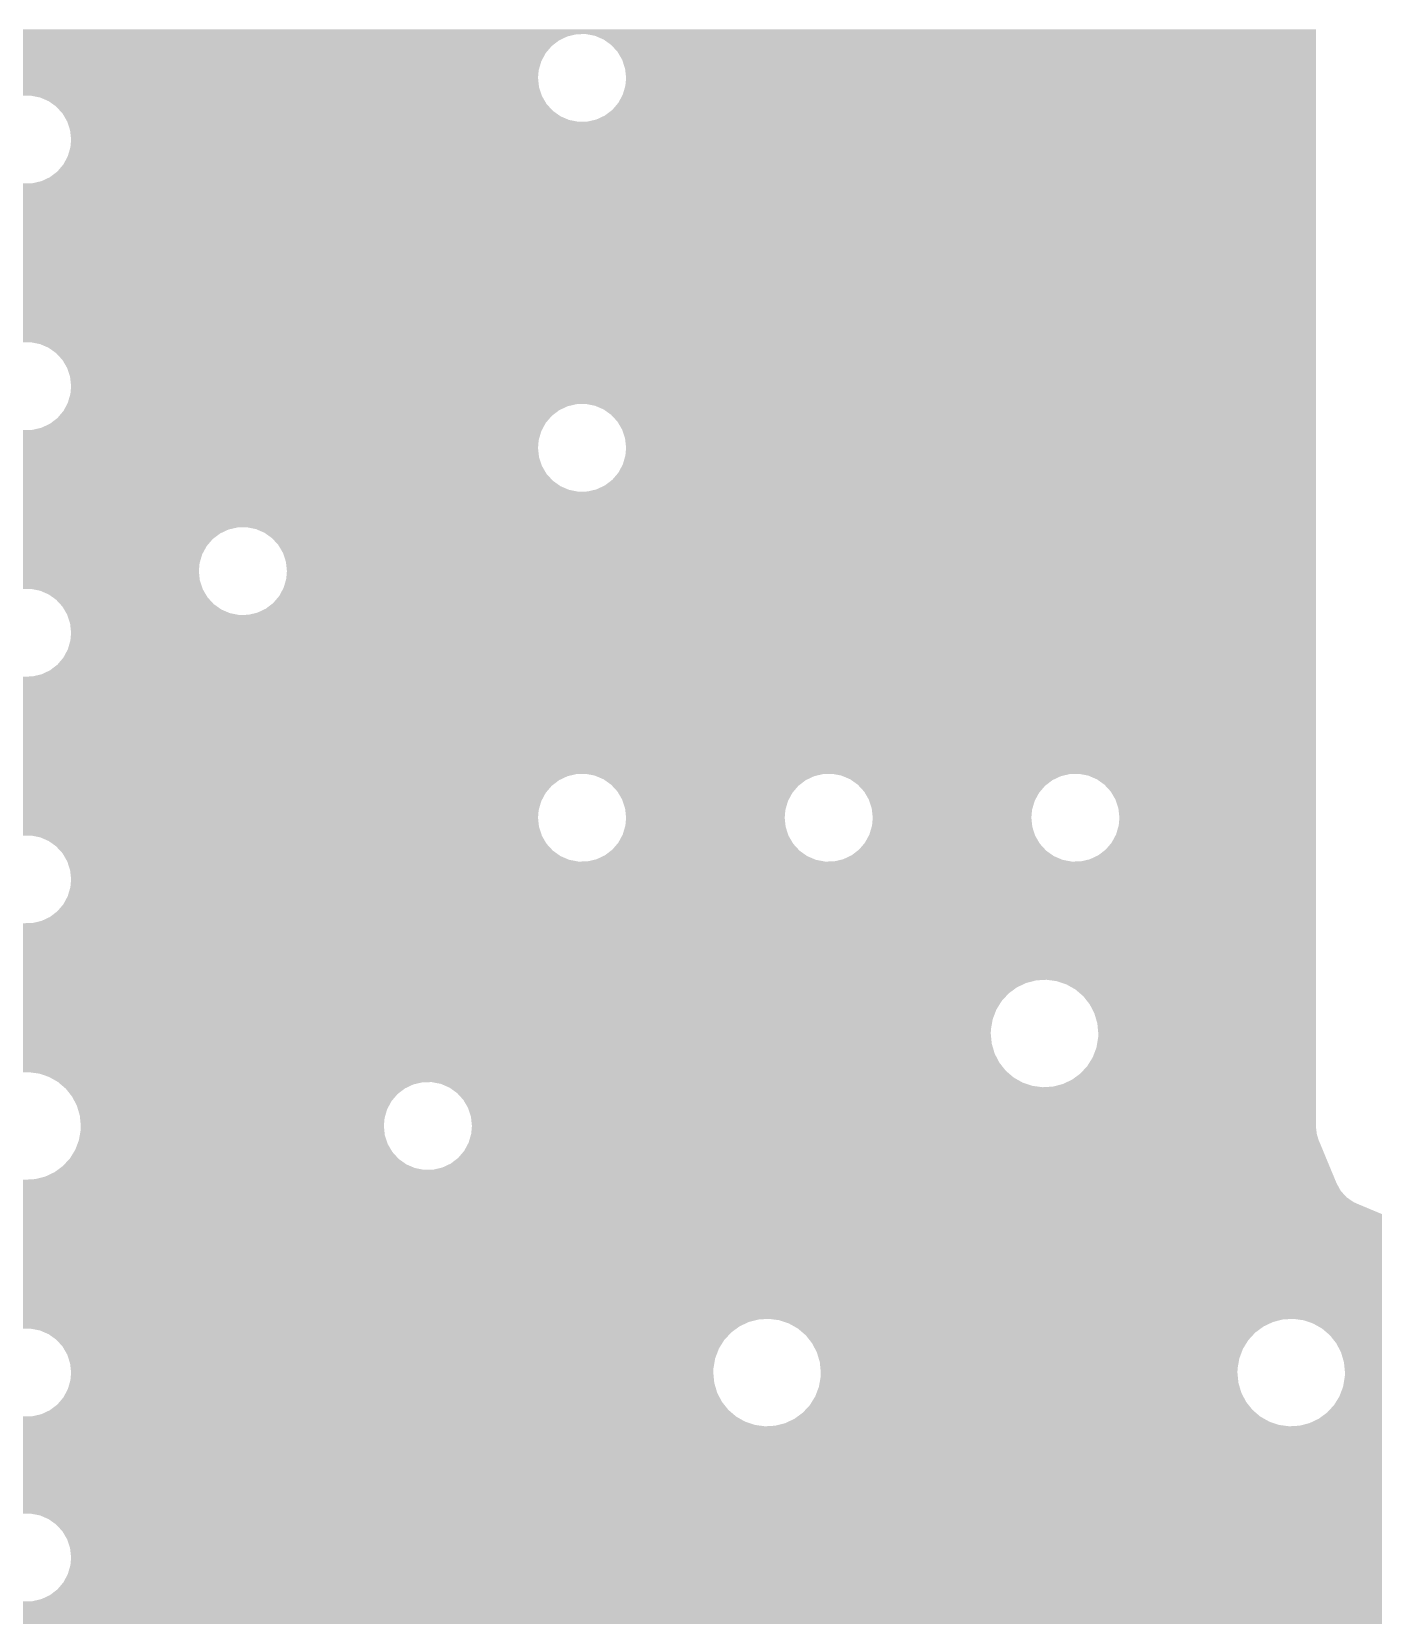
# Model space of a CAD drawing. Extents: x 295 to 953, y 10 to 290.
# Drawn here: x 541.44 to 571.84, y 144.25 to 180.13 of the extents above; entities that cross this region are included whole.
import ezdxf

# ---------------------------------------------------------------- set-up
doc = ezdxf.new("R2010")
doc.units = 0
doc.header["$LTSCALE"] = 5
doc.header["$MEASUREMENT"] = 0
doc.layers.add('PWR1', color=7, linetype='CONTINUOUS')

msp = doc.modelspace()

# ---------------------------------------------------------------- linework, layer by layer
at = {"layer": 'PWR1'}
for points in [[(525.272, 180.077), (525.272, 180.186), (570.534, 180.077), (570.534, 180.186)], [(525.272, 180.073), (525.272, 180.077), (553.787, 180.073), (553.998, 180.077)], [(525.272, 180.025), (525.272, 180.073), (553.582, 180.025), (553.787, 180.073)], [(525.272, 179.935), (525.272, 180.025), (553.391, 179.935), (553.582, 180.025)], [(525.272, 179.807), (525.272, 179.935), (553.224, 179.807), (553.391, 179.935)], [(525.272, 179.647), (525.272, 179.807), (553.087, 179.647), (553.224, 179.807)], [(554.205, 180.037), (553.998, 180.077), (570.534, 180.037), (570.534, 180.077)], [(554.399, 179.953), (554.205, 180.037), (570.534, 179.953), (570.534, 180.037)], [(554.57, 179.831), (554.399, 179.953), (570.534, 179.831), (570.534, 179.953)], [(554.713, 179.676), (554.57, 179.831), (570.534, 179.676), (570.534, 179.831)], [(525.272, 179.461), (525.272, 179.647), (552.987, 179.461), (553.087, 179.647)], [(525.272, 179.296), (525.272, 179.461), (552.939, 179.296), (552.987, 179.461)], [(554.819, 179.494), (554.713, 179.676), (570.534, 179.494), (570.534, 179.676)], [(554.885, 179.293), (554.819, 179.494), (570.534, 179.293), (570.534, 179.494)], [(529.759, 179.272), (529.474, 179.296), (552.932, 179.272), (552.939, 179.296)], [(529.812, 179.259), (529.759, 179.272), (552.928, 179.259), (552.932, 179.272)], [(530.036, 179.204), (529.812, 179.259), (552.923, 179.204), (552.928, 179.259)], [(530.299, 179.093), (530.036, 179.204), (552.913, 179.093), (552.923, 179.204)], [(530.315, 179.084), (530.299, 179.093), (552.913, 179.084), (552.913, 179.093)], [(530.542, 178.943), (530.315, 179.084), (552.928, 178.943), (552.913, 179.084)], [(554.908, 179.084), (554.885, 179.293), (570.534, 179.084), (570.534, 179.293)], [(554.892, 178.909), (554.908, 179.084), (570.534, 178.909), (570.534, 179.084)], [(530.622, 178.874), (530.542, 178.943), (552.935, 178.874), (552.928, 178.943)], [(530.759, 178.757), (530.622, 178.874), (552.973, 178.757), (552.935, 178.874)], [(530.824, 178.68), (530.759, 178.757), (552.999, 178.68), (552.973, 178.757)], [(554.833, 178.706), (554.892, 178.909), (570.534, 178.706), (570.534, 178.909)], [(541.458, 178.674), (541.425, 178.68), (553.001, 178.674), (552.999, 178.68)], [(541.632, 178.64), (541.458, 178.674), (553.021, 178.64), (553.001, 178.674)], [(541.826, 178.556), (541.632, 178.64), (553.069, 178.556), (553.021, 178.64)], [(541.917, 178.492), (541.826, 178.556), (553.107, 178.492), (553.069, 178.556)], [(541.997, 178.434), (541.917, 178.492), (553.16, 178.434), (553.107, 178.492)], [(542.087, 178.336), (541.997, 178.434), (553.25, 178.336), (553.16, 178.434)], [(554.429, 178.232), (554.597, 178.36), (570.534, 178.232), (570.534, 178.36)], [(554.597, 178.36), (554.733, 178.52), (570.534, 178.36), (570.534, 178.52)], [(554.733, 178.52), (554.833, 178.706), (570.534, 178.52), (570.534, 178.706)], [(542.14, 178.279), (542.087, 178.336), (553.331, 178.279), (553.25, 178.336)], [(542.178, 178.214), (542.14, 178.279), (553.422, 178.214), (553.331, 178.279)], [(542.226, 178.131), (542.178, 178.214), (553.615, 178.131), (553.422, 178.214)], [(542.246, 178.097), (542.226, 178.131), (553.789, 178.097), (553.615, 178.131)], [(542.249, 178.09), (542.246, 178.097), (553.822, 178.09), (553.789, 178.097)], [(542.312, 177.896), (542.249, 178.09), (570.534, 177.896), (570.534, 178.09)], [(553.822, 178.09), (554.033, 178.094), (570.534, 178.09), (570.534, 178.094)], [(554.033, 178.094), (554.238, 178.142), (570.534, 178.094), (570.534, 178.142)], [(554.238, 178.142), (554.429, 178.232), (570.534, 178.142), (570.534, 178.232)], [(542.335, 177.687), (542.312, 177.896), (570.534, 177.687), (570.534, 177.896)], [(542.319, 177.512), (542.335, 177.687), (570.534, 177.512), (570.534, 177.687)], [(542.16, 177.123), (542.26, 177.309), (570.534, 177.123), (570.534, 177.309)], [(542.26, 177.309), (542.319, 177.512), (570.534, 177.309), (570.534, 177.512)], [(541.856, 176.835), (542.024, 176.963), (570.534, 176.835), (570.534, 176.963)], [(542.024, 176.963), (542.16, 177.123), (570.534, 176.963), (570.534, 177.123)], [(530.93, 176.38), (531.082, 176.622), (570.534, 176.38), (570.534, 176.622)], [(531.082, 176.622), (531.112, 176.693), (570.534, 176.622), (570.534, 176.693)], [(541.249, 176.693), (541.46, 176.697), (570.534, 176.693), (570.534, 176.697)], [(541.46, 176.697), (541.665, 176.745), (570.534, 176.697), (570.534, 176.745)], [(541.665, 176.745), (541.856, 176.835), (570.534, 176.745), (570.534, 176.835)], [(530.742, 176.164), (530.93, 176.38), (570.534, 176.164), (570.534, 176.38)], [(530.279, 175.834), (530.524, 175.981), (570.534, 175.834), (570.534, 175.981)], [(530.524, 175.981), (530.742, 176.164), (570.534, 175.981), (570.534, 176.164)], [(525.272, 173.797), (525.272, 175.641), (570.534, 173.797), (570.534, 175.641)], [(529.451, 175.641), (529.736, 175.662), (570.534, 175.641), (570.534, 175.662)], [(529.736, 175.662), (530.014, 175.727), (570.534, 175.662), (570.534, 175.727)], [(530.014, 175.727), (530.279, 175.834), (570.534, 175.727), (570.534, 175.834)], [(529.759, 173.773), (529.474, 173.797), (570.534, 173.773), (570.534, 173.797)], [(530.036, 173.705), (529.759, 173.773), (570.534, 173.705), (570.534, 173.773)], [(530.299, 173.595), (530.036, 173.705), (570.534, 173.595), (570.534, 173.705)], [(530.542, 173.444), (530.299, 173.595), (570.534, 173.444), (570.534, 173.595)], [(530.759, 173.258), (530.542, 173.444), (570.534, 173.258), (570.534, 173.444)], [(530.9, 173.092), (530.759, 173.258), (570.534, 173.092), (570.534, 173.258)], [(541.632, 173.052), (541.425, 173.092), (570.534, 173.052), (570.534, 173.092)], [(541.826, 172.968), (541.632, 173.052), (570.534, 172.968), (570.534, 173.052)], [(541.997, 172.846), (541.826, 172.968), (570.534, 172.846), (570.534, 172.968)], [(542.14, 172.691), (541.997, 172.846), (570.534, 172.691), (570.534, 172.846)], [(542.246, 172.509), (542.14, 172.691), (570.534, 172.509), (570.534, 172.691)], [(542.312, 172.308), (542.246, 172.509), (570.534, 172.308), (570.534, 172.509)], [(542.335, 172.099), (542.312, 172.308), (570.534, 172.099), (570.534, 172.308)], [(542.26, 171.721), (542.319, 171.924), (570.534, 171.721), (570.534, 171.924)], [(542.319, 171.924), (542.335, 172.099), (570.534, 171.924), (570.534, 172.099)], [(542.066, 171.425), (542.16, 171.535), (553.224, 171.425), (553.368, 171.535)], [(542.16, 171.535), (542.17, 171.553), (553.368, 171.535), (553.391, 171.553)], [(542.17, 171.553), (542.219, 171.643), (553.391, 171.553), (553.582, 171.643)], [(542.219, 171.643), (542.244, 171.691), (553.582, 171.643), (553.787, 171.691)], [(542.244, 171.691), (542.246, 171.695), (553.787, 171.691), (553.998, 171.695)], [(542.246, 171.695), (542.26, 171.721), (570.534, 171.695), (570.534, 171.721)], [(554.205, 171.655), (553.998, 171.695), (570.534, 171.655), (570.534, 171.695)], [(554.399, 171.571), (554.205, 171.655), (570.534, 171.571), (570.534, 171.655)], [(554.57, 171.449), (554.399, 171.571), (570.534, 171.449), (570.534, 171.571)], [(541.665, 171.157), (541.856, 171.247), (553.029, 171.157), (553.077, 171.247)], [(541.856, 171.247), (541.88, 171.265), (553.077, 171.247), (553.087, 171.265)], [(541.88, 171.265), (542.024, 171.375), (553.087, 171.265), (553.181, 171.375)], [(542.024, 171.375), (542.066, 171.425), (553.181, 171.375), (553.224, 171.425)], [(554.713, 171.294), (554.57, 171.449), (570.534, 171.294), (570.534, 171.449)], [(554.819, 171.112), (554.713, 171.294), (570.534, 171.112), (570.534, 171.294)], [(530.774, 170.702), (530.926, 170.877), (552.913, 170.702), (552.928, 170.877)], [(530.926, 170.877), (530.93, 170.881), (552.928, 170.877), (552.929, 170.881)], [(530.93, 170.881), (531.054, 171.079), (552.929, 170.881), (552.987, 171.079)], [(531.054, 171.079), (531.07, 171.105), (552.987, 171.079), (553.001, 171.105)], [(541.249, 171.105), (541.46, 171.109), (553.001, 171.105), (553.003, 171.109)], [(541.46, 171.109), (541.665, 171.157), (553.003, 171.109), (553.029, 171.157)], [(554.885, 170.911), (554.819, 171.112), (570.534, 170.911), (570.534, 171.112)], [(554.908, 170.702), (554.885, 170.911), (570.534, 170.702), (570.534, 170.911)], [(530.279, 170.335), (530.524, 170.482), (552.986, 170.335), (552.938, 170.482)], [(530.524, 170.482), (530.535, 170.492), (552.938, 170.482), (552.935, 170.492)], [(530.535, 170.492), (530.742, 170.666), (552.935, 170.492), (552.916, 170.666)], [(530.742, 170.666), (530.774, 170.702), (552.916, 170.666), (552.913, 170.702)], [(554.833, 170.324), (554.892, 170.527), (570.534, 170.324), (570.534, 170.527)], [(554.892, 170.527), (554.908, 170.702), (570.534, 170.527), (570.534, 170.702)], [(530.187, 170.298), (530.279, 170.335), (552.999, 170.298), (552.986, 170.335)], [(536.569, 170.292), (536.535, 170.298), (553.001, 170.292), (552.999, 170.298)], [(536.742, 170.258), (536.569, 170.292), (553.021, 170.258), (553.001, 170.292)], [(536.936, 170.174), (536.742, 170.258), (553.069, 170.174), (553.021, 170.258)], [(537.027, 170.11), (536.936, 170.174), (553.107, 170.11), (553.069, 170.174)], [(537.108, 170.052), (537.027, 170.11), (553.16, 170.052), (553.107, 170.11)], [(554.597, 169.978), (554.733, 170.138), (570.534, 169.978), (570.534, 170.138)], [(554.733, 170.138), (554.833, 170.324), (570.534, 170.138), (570.534, 170.324)], [(537.198, 169.954), (537.108, 170.052), (553.25, 169.954), (553.16, 170.052)], [(537.25, 169.897), (537.198, 169.954), (553.331, 169.897), (553.25, 169.954)], [(537.288, 169.832), (537.25, 169.897), (553.422, 169.832), (553.331, 169.897)], [(537.337, 169.749), (537.288, 169.832), (553.615, 169.749), (553.422, 169.832)], [(537.357, 169.715), (537.337, 169.749), (553.789, 169.715), (553.615, 169.749)], [(554.033, 169.712), (554.238, 169.76), (570.534, 169.712), (570.534, 169.76)], [(554.238, 169.76), (554.429, 169.85), (570.534, 169.76), (570.534, 169.85)], [(554.429, 169.85), (554.597, 169.978), (570.534, 169.85), (570.534, 169.978)], [(537.359, 169.708), (537.357, 169.715), (553.822, 169.708), (553.789, 169.715)], [(537.423, 169.514), (537.359, 169.708), (570.534, 169.514), (570.534, 169.708)], [(537.445, 169.305), (537.423, 169.514), (570.534, 169.305), (570.534, 169.514)], [(553.822, 169.708), (554.033, 169.712), (570.534, 169.708), (570.534, 169.712)], [(537.371, 168.927), (537.43, 169.13), (570.534, 168.927), (570.534, 169.13)], [(537.43, 169.13), (537.445, 169.305), (570.534, 169.13), (570.534, 169.305)], [(537.177, 168.631), (537.271, 168.741), (545.54, 168.631), (545.684, 168.741)], [(537.271, 168.741), (537.28, 168.759), (545.684, 168.741), (545.708, 168.759)], [(537.28, 168.759), (537.329, 168.849), (545.708, 168.759), (545.898, 168.849)], [(537.329, 168.849), (537.355, 168.897), (545.898, 168.849), (546.104, 168.897)], [(537.355, 168.897), (537.357, 168.901), (546.104, 168.897), (546.314, 168.901)], [(537.357, 168.901), (537.371, 168.927), (570.534, 168.901), (570.534, 168.927)], [(546.521, 168.861), (546.314, 168.901), (570.534, 168.861), (570.534, 168.901)], [(546.715, 168.777), (546.521, 168.861), (570.534, 168.777), (570.534, 168.861)], [(546.887, 168.655), (546.715, 168.777), (570.534, 168.655), (570.534, 168.777)], [(525.272, 168.293), (525.272, 168.311), (545.308, 168.293), (545.317, 168.311)], [(536.36, 168.311), (536.571, 168.315), (545.317, 168.311), (545.319, 168.315)], [(536.571, 168.315), (536.776, 168.363), (545.319, 168.315), (545.345, 168.363)], [(536.776, 168.363), (536.967, 168.453), (545.345, 168.363), (545.394, 168.453)], [(536.967, 168.453), (536.99, 168.471), (545.394, 168.453), (545.403, 168.471)], [(536.99, 168.471), (537.134, 168.581), (545.403, 168.471), (545.497, 168.581)], [(537.134, 168.581), (537.177, 168.631), (545.497, 168.581), (545.54, 168.631)], [(547.029, 168.5), (546.887, 168.655), (570.534, 168.5), (570.534, 168.655)], [(547.136, 168.318), (547.029, 168.5), (570.534, 168.318), (570.534, 168.5)], [(547.202, 168.117), (547.136, 168.318), (570.534, 168.117), (570.534, 168.318)], [(529.568, 168.285), (529.474, 168.293), (545.303, 168.285), (545.308, 168.293)], [(529.759, 168.269), (529.568, 168.285), (545.299, 168.269), (545.303, 168.285)], [(530.036, 168.201), (529.759, 168.269), (545.279, 168.201), (545.299, 168.269)], [(530.299, 168.09), (530.036, 168.201), (545.247, 168.09), (545.279, 168.201)], [(530.312, 168.083), (530.299, 168.09), (545.245, 168.083), (545.247, 168.09)], [(530.542, 167.94), (530.312, 168.083), (545.232, 167.94), (545.245, 168.083)], [(547.224, 167.908), (547.202, 168.117), (570.534, 167.908), (570.534, 168.117)], [(530.58, 167.908), (530.542, 167.94), (545.229, 167.908), (545.232, 167.94)], [(530.759, 167.754), (530.58, 167.908), (545.245, 167.754), (545.229, 167.908)], [(530.806, 167.698), (530.759, 167.754), (545.251, 167.698), (545.245, 167.754)], [(530.944, 167.536), (530.806, 167.698), (545.305, 167.536), (545.251, 167.698)], [(547.15, 167.53), (547.209, 167.733), (570.534, 167.53), (570.534, 167.733)], [(547.209, 167.733), (547.224, 167.908), (570.534, 167.733), (570.534, 167.908)], [(530.963, 167.504), (530.944, 167.536), (545.315, 167.504), (545.305, 167.536)], [(541.458, 167.498), (541.425, 167.504), (545.317, 167.498), (545.315, 167.504)], [(541.632, 167.464), (541.458, 167.498), (545.337, 167.464), (545.317, 167.498)], [(541.826, 167.38), (541.632, 167.464), (545.386, 167.38), (545.337, 167.464)], [(541.917, 167.316), (541.826, 167.38), (545.424, 167.316), (545.386, 167.38)], [(541.997, 167.258), (541.917, 167.316), (545.476, 167.258), (545.424, 167.316)], [(542.087, 167.16), (541.997, 167.258), (545.566, 167.16), (545.476, 167.258)], [(546.913, 167.184), (547.05, 167.344), (570.534, 167.184), (570.534, 167.344)], [(547.05, 167.344), (547.15, 167.53), (570.534, 167.344), (570.534, 167.53)], [(542.14, 167.103), (542.087, 167.16), (545.647, 167.103), (545.566, 167.16)], [(542.178, 167.038), (542.14, 167.103), (545.738, 167.038), (545.647, 167.103)], [(542.226, 166.955), (542.178, 167.038), (545.932, 166.955), (545.738, 167.038)], [(542.246, 166.921), (542.226, 166.955), (546.105, 166.921), (545.932, 166.955)], [(542.249, 166.914), (542.246, 166.921), (546.139, 166.914), (546.105, 166.921)], [(542.312, 166.72), (542.249, 166.914), (570.534, 166.72), (570.534, 166.914)], [(546.139, 166.914), (546.35, 166.918), (570.534, 166.914), (570.534, 166.918)], [(546.35, 166.918), (546.555, 166.966), (570.534, 166.918), (570.534, 166.966)], [(546.555, 166.966), (546.746, 167.056), (570.534, 166.966), (570.534, 167.056)], [(546.746, 167.056), (546.913, 167.184), (570.534, 167.056), (570.534, 167.184)], [(542.335, 166.511), (542.312, 166.72), (570.534, 166.511), (570.534, 166.72)], [(542.319, 166.336), (542.335, 166.511), (570.534, 166.336), (570.534, 166.511)], [(542.26, 166.133), (542.319, 166.336), (570.534, 166.133), (570.534, 166.336)], [(542.024, 165.787), (542.16, 165.947), (570.534, 165.787), (570.534, 165.947)], [(542.16, 165.947), (542.26, 166.133), (570.534, 165.947), (570.534, 166.133)], [(530.93, 165.377), (531.018, 165.517), (570.534, 165.377), (570.534, 165.517)], [(541.249, 165.517), (541.46, 165.521), (570.534, 165.517), (570.534, 165.521)], [(541.46, 165.521), (541.665, 165.569), (570.534, 165.521), (570.534, 165.569)], [(541.665, 165.569), (541.856, 165.659), (570.534, 165.569), (570.534, 165.659)], [(541.856, 165.659), (542.024, 165.787), (570.534, 165.659), (570.534, 165.787)], [(530.524, 164.978), (530.742, 165.162), (570.534, 164.978), (570.534, 165.162)], [(530.742, 165.162), (530.93, 165.377), (570.534, 165.162), (570.534, 165.377)], [(529.736, 164.659), (530.014, 164.724), (570.534, 164.659), (570.534, 164.724)], [(530.014, 164.724), (530.279, 164.831), (570.534, 164.724), (570.534, 164.831)], [(530.279, 164.831), (530.524, 164.978), (570.534, 164.831), (570.534, 164.978)], [(525.272, 163.313), (525.272, 164.639), (570.534, 163.313), (570.534, 164.639)], [(529.451, 164.639), (529.736, 164.659), (570.534, 164.639), (570.534, 164.659)], [(525.272, 163.309), (525.272, 163.313), (553.787, 163.309), (553.998, 163.313)], [(525.272, 163.261), (525.272, 163.309), (553.582, 163.261), (553.787, 163.309)], [(554.017, 163.309), (553.998, 163.313), (559.375, 163.309), (559.586, 163.313)], [(554.205, 163.273), (554.017, 163.309), (559.217, 163.273), (559.375, 163.309)], [(559.605, 163.309), (559.586, 163.313), (564.963, 163.309), (565.174, 163.313)], [(559.793, 163.273), (559.605, 163.309), (564.805, 163.273), (564.963, 163.309)], [(565.381, 163.273), (565.174, 163.313), (570.534, 163.273), (570.534, 163.313)], [(525.272, 163.171), (525.272, 163.261), (553.391, 163.171), (553.582, 163.261)], [(525.272, 163.043), (525.272, 163.171), (553.224, 163.043), (553.391, 163.171)], [(525.272, 162.883), (525.272, 163.043), (553.087, 162.883), (553.224, 163.043)], [(554.23, 163.261), (554.205, 163.273), (559.17, 163.261), (559.217, 163.273)], [(554.399, 163.189), (554.23, 163.261), (559.017, 163.189), (559.17, 163.261)], [(554.424, 163.171), (554.399, 163.189), (558.979, 163.171), (559.017, 163.189)], [(554.57, 163.067), (554.424, 163.171), (558.843, 163.067), (558.979, 163.171)], [(554.592, 163.043), (554.57, 163.067), (558.812, 163.043), (558.843, 163.067)], [(554.713, 162.912), (554.592, 163.043), (558.699, 162.912), (558.812, 163.043)], [(559.818, 163.261), (559.793, 163.273), (564.758, 163.261), (564.805, 163.273)], [(559.987, 163.189), (559.818, 163.261), (564.605, 163.189), (564.758, 163.261)], [(560.012, 163.171), (559.987, 163.189), (564.567, 163.171), (564.605, 163.189)], [(560.158, 163.067), (560.012, 163.171), (564.431, 163.067), (564.567, 163.171)], [(560.18, 163.043), (560.158, 163.067), (564.4, 163.043), (564.431, 163.067)], [(560.301, 162.912), (560.18, 163.043), (564.287, 162.912), (564.4, 163.043)], [(565.575, 163.189), (565.381, 163.273), (570.534, 163.189), (570.534, 163.273)], [(565.746, 163.067), (565.575, 163.189), (570.534, 163.067), (570.534, 163.189)], [(565.889, 162.912), (565.746, 163.067), (570.534, 162.912), (570.534, 163.067)], [(525.272, 162.795), (525.272, 162.883), (553.039, 162.795), (553.087, 162.883)], [(529.759, 162.77), (529.474, 162.795), (553.026, 162.77), (553.039, 162.795)], [(530.036, 162.702), (529.759, 162.77), (552.99, 162.702), (553.026, 162.77)], [(530.048, 162.697), (530.036, 162.702), (552.987, 162.697), (552.99, 162.702)], [(530.299, 162.592), (530.048, 162.697), (552.956, 162.592), (552.987, 162.697)], [(530.456, 162.495), (530.299, 162.592), (552.928, 162.495), (552.956, 162.592)], [(554.73, 162.883), (554.713, 162.912), (558.675, 162.883), (558.699, 162.912)], [(554.819, 162.73), (554.73, 162.883), (558.592, 162.73), (558.675, 162.883)], [(554.83, 162.697), (554.819, 162.73), (558.575, 162.697), (558.592, 162.73)], [(554.885, 162.529), (554.83, 162.697), (558.526, 162.529), (558.575, 162.697)], [(560.318, 162.883), (560.301, 162.912), (564.263, 162.883), (564.287, 162.912)], [(560.407, 162.73), (560.318, 162.883), (564.18, 162.73), (564.263, 162.883)], [(560.418, 162.697), (560.407, 162.73), (564.163, 162.697), (564.18, 162.73)], [(560.473, 162.529), (560.418, 162.697), (564.114, 162.529), (564.163, 162.697)], [(565.995, 162.73), (565.889, 162.912), (570.534, 162.73), (570.534, 162.912)], [(566.061, 162.529), (565.995, 162.73), (570.534, 162.529), (570.534, 162.73)], [(530.542, 162.442), (530.456, 162.495), (552.923, 162.442), (552.928, 162.495)], [(530.684, 162.32), (530.542, 162.442), (552.913, 162.32), (552.923, 162.442)], [(530.759, 162.255), (530.684, 162.32), (552.919, 162.255), (552.913, 162.32)], [(530.882, 162.11), (530.759, 162.255), (552.935, 162.11), (552.919, 162.255)], [(554.889, 162.495), (554.885, 162.529), (558.516, 162.495), (558.526, 162.529)], [(554.908, 162.32), (554.889, 162.495), (558.501, 162.32), (558.516, 162.495)], [(554.892, 162.145), (554.908, 162.32), (558.519, 162.145), (558.501, 162.32)], [(560.477, 162.495), (560.473, 162.529), (564.104, 162.495), (564.114, 162.529)], [(560.496, 162.32), (560.477, 162.495), (564.089, 162.32), (564.104, 162.495)], [(560.48, 162.145), (560.496, 162.32), (564.107, 162.145), (564.089, 162.32)], [(566.084, 162.32), (566.061, 162.529), (570.534, 162.32), (570.534, 162.529)], [(566.068, 162.145), (566.084, 162.32), (570.534, 162.145), (570.534, 162.32)], [(530.944, 162.038), (530.882, 162.11), (552.959, 162.038), (552.935, 162.11)], [(531.018, 161.916), (530.944, 162.038), (552.999, 161.916), (552.959, 162.038)], [(541.458, 161.91), (541.425, 161.916), (553.001, 161.91), (552.999, 161.916)], [(541.632, 161.876), (541.458, 161.91), (553.021, 161.876), (553.001, 161.91)], [(541.826, 161.792), (541.632, 161.876), (553.069, 161.792), (553.021, 161.876)], [(554.733, 161.756), (554.816, 161.91), (558.678, 161.756), (558.589, 161.91)], [(554.816, 161.91), (554.833, 161.942), (558.589, 161.91), (558.578, 161.942)], [(554.833, 161.942), (554.882, 162.11), (558.578, 161.942), (558.523, 162.11)], [(554.882, 162.11), (554.892, 162.145), (558.523, 162.11), (558.519, 162.145)], [(560.321, 161.756), (560.404, 161.91), (564.266, 161.756), (564.177, 161.91)], [(560.404, 161.91), (560.421, 161.942), (564.177, 161.91), (564.166, 161.942)], [(560.421, 161.942), (560.47, 162.11), (564.166, 161.942), (564.111, 162.11)], [(560.47, 162.11), (560.48, 162.145), (564.111, 162.11), (564.107, 162.145)], [(565.909, 161.756), (566.009, 161.942), (570.534, 161.756), (570.534, 161.942)], [(566.009, 161.942), (566.068, 162.145), (570.534, 161.942), (570.534, 162.145)], [(541.917, 161.728), (541.826, 161.792), (553.107, 161.728), (553.069, 161.792)], [(541.997, 161.67), (541.917, 161.728), (553.16, 161.67), (553.107, 161.728)], [(542.087, 161.572), (541.997, 161.67), (553.25, 161.572), (553.16, 161.67)], [(542.14, 161.515), (542.087, 161.572), (553.331, 161.515), (553.25, 161.572)], [(542.178, 161.45), (542.14, 161.515), (553.422, 161.45), (553.331, 161.515)], [(554.429, 161.468), (554.565, 161.572), (558.984, 161.468), (558.838, 161.572)], [(554.565, 161.572), (554.597, 161.596), (558.838, 161.572), (558.816, 161.596)], [(554.597, 161.596), (554.709, 161.728), (558.816, 161.596), (558.695, 161.728)], [(554.709, 161.728), (554.733, 161.756), (558.695, 161.728), (558.678, 161.756)], [(560.017, 161.468), (560.153, 161.572), (564.572, 161.468), (564.426, 161.572)], [(560.153, 161.572), (560.185, 161.596), (564.426, 161.572), (564.404, 161.596)], [(560.185, 161.596), (560.297, 161.728), (564.404, 161.596), (564.283, 161.728)], [(560.297, 161.728), (560.321, 161.756), (564.283, 161.728), (564.266, 161.756)], [(565.605, 161.468), (565.773, 161.596), (570.534, 161.468), (570.534, 161.596)], [(565.773, 161.596), (565.909, 161.756), (570.534, 161.596), (570.534, 161.756)], [(542.226, 161.367), (542.178, 161.45), (553.615, 161.367), (553.422, 161.45)], [(542.246, 161.333), (542.226, 161.367), (553.789, 161.333), (553.615, 161.367)], [(542.249, 161.326), (542.246, 161.333), (553.822, 161.326), (553.789, 161.333)], [(542.312, 161.132), (542.249, 161.326), (570.534, 161.132), (570.534, 161.326)], [(542.335, 160.923), (542.312, 161.132), (570.534, 160.923), (570.534, 161.132)], [(553.822, 161.326), (554.033, 161.33), (559.41, 161.326), (559.391, 161.33)], [(554.033, 161.33), (554.191, 161.367), (559.391, 161.33), (559.203, 161.367)], [(554.191, 161.367), (554.238, 161.378), (559.203, 161.367), (559.178, 161.378)], [(554.238, 161.378), (554.391, 161.45), (559.178, 161.378), (559.01, 161.45)], [(554.391, 161.45), (554.429, 161.468), (559.01, 161.45), (558.984, 161.468)], [(559.41, 161.326), (559.621, 161.33), (564.998, 161.326), (564.979, 161.33)], [(559.621, 161.33), (559.779, 161.367), (564.979, 161.33), (564.791, 161.367)], [(559.779, 161.367), (559.826, 161.378), (564.791, 161.367), (564.766, 161.378)], [(559.826, 161.378), (559.979, 161.45), (564.766, 161.378), (564.598, 161.45)], [(559.979, 161.45), (560.017, 161.468), (564.598, 161.45), (564.572, 161.468)], [(564.998, 161.326), (565.209, 161.33), (570.534, 161.326), (570.534, 161.33)], [(565.209, 161.33), (565.414, 161.378), (570.534, 161.33), (570.534, 161.378)], [(565.414, 161.378), (565.605, 161.468), (570.534, 161.378), (570.534, 161.468)], [(542.319, 160.748), (542.335, 160.923), (570.534, 160.748), (570.534, 160.923)], [(542.16, 160.359), (542.26, 160.545), (570.534, 160.359), (570.534, 160.545)], [(542.26, 160.545), (542.319, 160.748), (570.534, 160.545), (570.534, 160.748)], [(541.665, 159.981), (541.856, 160.071), (570.534, 159.981), (570.534, 160.071)], [(541.856, 160.071), (542.024, 160.199), (570.534, 160.071), (570.534, 160.199)], [(542.024, 160.199), (542.16, 160.359), (570.534, 160.199), (570.534, 160.359)], [(530.742, 159.663), (530.93, 159.878), (570.534, 159.663), (570.534, 159.878)], [(530.93, 159.878), (530.962, 159.929), (570.534, 159.878), (570.534, 159.929)], [(541.249, 159.929), (541.46, 159.933), (570.534, 159.929), (570.534, 159.933)], [(541.46, 159.933), (541.665, 159.981), (570.534, 159.933), (570.534, 159.981)], [(530.014, 159.225), (530.279, 159.332), (570.534, 159.225), (570.534, 159.332)], [(530.279, 159.332), (530.524, 159.48), (570.534, 159.332), (570.534, 159.48)], [(530.524, 159.48), (530.742, 159.663), (570.534, 159.48), (570.534, 159.663)], [(525.272, 158.647), (525.272, 159.14), (570.534, 158.647), (570.534, 159.14)], [(529.451, 159.14), (529.736, 159.161), (570.534, 159.14), (570.534, 159.161)], [(529.736, 159.161), (530.014, 159.225), (570.534, 159.161), (570.534, 159.225)], [(525.272, 158.634), (525.272, 158.647), (564.201, 158.634), (564.433, 158.647)], [(525.272, 158.576), (525.272, 158.634), (563.975, 158.576), (564.201, 158.634)], [(564.664, 158.616), (564.433, 158.647), (570.534, 158.616), (570.534, 158.647)], [(564.885, 158.542), (564.664, 158.616), (570.534, 158.542), (570.534, 158.616)], [(525.272, 158.477), (525.272, 158.576), (563.764, 158.477), (563.975, 158.576)], [(525.272, 158.339), (525.272, 158.477), (563.576, 158.339), (563.764, 158.477)], [(525.272, 158.168), (525.272, 158.339), (563.418, 158.168), (563.576, 158.339)], [(565.088, 158.427), (564.885, 158.542), (570.534, 158.427), (570.534, 158.542)], [(565.265, 158.275), (565.088, 158.427), (570.534, 158.275), (570.534, 158.427)], [(565.41, 158.093), (565.265, 158.275), (570.534, 158.093), (570.534, 158.275)], [(525.272, 157.969), (525.272, 158.168), (563.295, 157.969), (563.418, 158.168)], [(525.272, 157.752), (525.272, 157.969), (563.213, 157.752), (563.295, 157.969)], [(565.517, 157.886), (565.41, 158.093), (570.534, 157.886), (570.534, 158.093)], [(525.272, 157.522), (525.272, 157.752), (563.173, 157.522), (563.213, 157.752)], [(565.583, 157.662), (565.517, 157.886), (570.534, 157.662), (570.534, 157.886)], [(565.606, 157.43), (565.583, 157.662), (570.534, 157.43), (570.534, 157.662)], [(525.272, 157.43), (525.272, 157.522), (563.169, 157.43), (563.173, 157.522)], [(525.272, 157.296), (525.272, 157.43), (563.182, 157.296), (563.169, 157.43)], [(529.759, 157.272), (529.474, 157.296), (563.185, 157.272), (563.182, 157.296)], [(530.036, 157.204), (529.759, 157.272), (563.191, 157.204), (563.185, 157.272)], [(530.049, 157.198), (530.036, 157.204), (563.192, 157.198), (563.191, 157.204)], [(530.299, 157.093), (530.049, 157.198), (563.223, 157.093), (563.192, 157.198)], [(565.563, 157.109), (565.602, 157.338), (570.534, 157.109), (570.534, 157.338)], [(565.602, 157.338), (565.606, 157.43), (570.534, 157.338), (570.534, 157.43)], [(530.491, 156.975), (530.299, 157.093), (563.258, 156.975), (563.223, 157.093)], [(530.542, 156.943), (530.491, 156.975), (563.274, 156.943), (563.258, 156.975)], [(530.746, 156.768), (530.542, 156.943), (563.365, 156.768), (563.274, 156.943)], [(565.357, 156.693), (565.48, 156.891), (570.534, 156.693), (570.534, 156.891)], [(565.48, 156.891), (565.563, 157.109), (570.534, 156.891), (570.534, 157.109)], [(530.759, 156.757), (530.746, 156.768), (563.374, 156.757), (563.365, 156.768)], [(530.904, 156.585), (530.759, 156.757), (563.51, 156.585), (563.374, 156.757)], [(530.933, 156.552), (530.904, 156.585), (563.549, 156.552), (563.51, 156.585)], [(541.614, 156.521), (541.383, 156.552), (563.585, 156.521), (563.549, 156.552)], [(541.835, 156.446), (541.614, 156.521), (563.672, 156.446), (563.585, 156.521)], [(565.011, 156.384), (565.199, 156.521), (570.534, 156.384), (570.534, 156.521)], [(565.199, 156.521), (565.357, 156.693), (570.534, 156.521), (570.534, 156.693)], [(541.858, 156.433), (541.835, 156.446), (563.687, 156.433), (563.672, 156.446)], [(542.038, 156.331), (541.858, 156.433), (563.867, 156.331), (563.687, 156.433)], [(542.041, 156.328), (542.038, 156.331), (563.872, 156.328), (563.867, 156.331)], [(542.045, 156.324), (542.041, 156.328), (550.295, 156.324), (550.505, 156.328)], [(542.101, 156.276), (542.045, 156.324), (550.089, 156.276), (550.295, 156.324)], [(542.207, 156.186), (542.101, 156.276), (549.899, 156.186), (550.089, 156.276)], [(542.215, 156.18), (542.207, 156.186), (549.89, 156.18), (549.899, 156.186)], [(542.311, 156.058), (542.215, 156.18), (549.731, 156.058), (549.89, 156.18)], [(550.556, 156.318), (550.505, 156.328), (563.89, 156.318), (563.872, 156.328)], [(550.712, 156.288), (550.556, 156.318), (563.981, 156.288), (563.89, 156.318)], [(550.814, 156.244), (550.712, 156.288), (564.111, 156.244), (563.981, 156.288)], [(550.886, 156.213), (550.814, 156.244), (564.342, 156.213), (564.111, 156.244)], [(550.906, 156.204), (550.886, 156.213), (570.534, 156.204), (570.534, 156.213)], [(551.078, 156.082), (550.906, 156.204), (570.534, 156.082), (570.534, 156.204)], [(564.342, 156.213), (564.574, 156.226), (570.534, 156.213), (570.534, 156.226)], [(564.574, 156.226), (564.8, 156.284), (570.534, 156.226), (570.534, 156.284)], [(564.8, 156.284), (565.011, 156.384), (570.534, 156.284), (570.534, 156.384)], [(542.359, 155.997), (542.311, 156.058), (549.679, 155.997), (549.731, 156.058)], [(542.411, 155.898), (542.359, 155.997), (549.594, 155.898), (549.679, 155.997)], [(542.467, 155.79), (542.411, 155.898), (549.536, 155.79), (549.594, 155.898)], [(542.49, 155.712), (542.467, 155.79), (549.494, 155.712), (549.536, 155.79)], [(551.22, 155.927), (551.078, 156.082), (570.534, 155.927), (570.534, 156.082)], [(551.327, 155.745), (551.22, 155.927), (570.534, 155.745), (570.534, 155.927)], [(551.393, 155.544), (551.327, 155.745), (570.534, 155.544), (570.534, 155.745)], [(542.533, 155.567), (542.49, 155.712), (549.452, 155.567), (549.494, 155.712)], [(542.538, 155.51), (542.533, 155.567), (549.436, 155.51), (549.452, 155.567)], [(542.555, 155.335), (542.538, 155.51), (549.42, 155.335), (549.436, 155.51)], [(551.415, 155.335), (551.393, 155.544), (570.534, 155.335), (570.534, 155.544)], [(542.512, 155.013), (542.531, 155.125), (549.479, 155.013), (549.442, 155.125)], [(542.531, 155.125), (542.552, 155.243), (549.442, 155.125), (549.43, 155.243)], [(542.552, 155.243), (542.555, 155.335), (549.43, 155.243), (549.42, 155.335)], [(551.357, 155.013), (551.395, 155.143), (570.598, 155.013), (570.557, 155.143)], [(551.395, 155.143), (551.4, 155.16), (570.557, 155.143), (570.555, 155.16)], [(551.4, 155.16), (551.415, 155.335), (570.555, 155.16), (570.534, 155.335)], [(542.307, 154.597), (542.397, 154.743), (549.748, 154.597), (549.615, 154.743)], [(542.397, 154.743), (542.429, 154.795), (549.615, 154.743), (549.584, 154.795)], [(542.429, 154.795), (542.478, 154.925), (549.584, 154.795), (549.508, 154.925)], [(542.478, 154.925), (542.512, 155.013), (549.508, 154.925), (549.479, 155.013)], [(551.104, 154.611), (551.241, 154.771), (570.765, 154.611), (570.699, 154.771)], [(551.241, 154.771), (551.341, 154.957), (570.699, 154.771), (570.622, 154.957)], [(551.341, 154.957), (551.357, 155.013), (570.622, 154.957), (570.598, 155.013)], [(541.96, 154.288), (542.033, 154.341), (570.899, 154.288), (570.877, 154.341)], [(542.033, 154.341), (542.088, 154.382), (550.33, 154.341), (550.123, 154.382)], [(542.088, 154.382), (542.148, 154.426), (550.123, 154.382), (550.02, 154.426)], [(542.148, 154.426), (542.184, 154.465), (550.02, 154.426), (549.929, 154.465)], [(542.184, 154.465), (542.297, 154.587), (549.929, 154.465), (549.757, 154.587)], [(542.297, 154.587), (542.307, 154.597), (549.757, 154.587), (549.748, 154.597)], [(550.33, 154.341), (550.541, 154.345), (570.877, 154.341), (570.876, 154.345)], [(550.541, 154.345), (550.746, 154.393), (570.876, 154.345), (570.856, 154.393)], [(550.746, 154.393), (550.937, 154.483), (570.856, 154.393), (570.818, 154.483)], [(550.937, 154.483), (551.104, 154.611), (570.818, 154.483), (570.765, 154.611)], [(530.324, 153.861), (530.524, 153.981), (571.1, 153.861), (571.034, 153.981)], [(530.524, 153.981), (530.582, 154.03), (571.034, 153.981), (571.006, 154.03)], [(530.582, 154.03), (530.686, 154.117), (571.006, 154.03), (570.97, 154.117)], [(541.291, 154.117), (541.524, 154.131), (570.97, 154.117), (570.964, 154.131)], [(541.524, 154.131), (541.75, 154.188), (570.964, 154.131), (570.941, 154.188)], [(541.75, 154.188), (541.96, 154.288), (570.941, 154.188), (570.899, 154.288)], [(525.272, 153.609), (525.272, 153.641), (571.39, 153.609), (571.343, 153.641)], [(525.272, 153.578), (525.272, 153.609), (571.457, 153.578), (571.39, 153.609)], [(529.451, 153.641), (529.736, 153.662), (571.343, 153.641), (571.313, 153.662)], [(529.736, 153.662), (529.979, 153.718), (571.313, 153.662), (571.231, 153.718)], [(529.979, 153.718), (530.014, 153.727), (571.231, 153.718), (571.223, 153.727)], [(530.014, 153.727), (530.279, 153.834), (571.223, 153.727), (571.125, 153.834)], [(530.279, 153.834), (530.324, 153.861), (571.125, 153.834), (571.1, 153.861)], [(525.272, 153.164), (525.272, 153.578), (572.446, 153.164), (571.457, 153.578)], [(525.272, 153.111), (525.272, 153.164), (572.632, 153.111), (572.446, 153.164)], [(525.272, 153.099), (525.272, 153.111), (572.77, 153.099), (572.632, 153.111)], [(525.272, 152.882), (525.272, 153.099), (623.988, 152.882), (624.074, 153.099)], [(525.272, 152.653), (525.272, 152.882), (623.944, 152.653), (623.988, 152.882)], [(525.272, 152.541), (525.272, 152.653), (623.939, 152.541), (623.944, 152.653)], [(525.272, 152.309), (525.272, 152.541), (623.961, 152.309), (623.939, 152.541)], [(525.272, 152.085), (525.272, 152.309), (624.027, 152.085), (623.961, 152.309)], [(525.272, 151.878), (525.272, 152.085), (624.135, 151.878), (624.027, 152.085)], [(525.272, 151.797), (525.272, 151.878), (624.199, 151.797), (624.135, 151.878)], [(529.759, 151.773), (529.474, 151.797), (624.218, 151.773), (624.199, 151.797)], [(530.036, 151.705), (529.759, 151.773), (624.272, 151.705), (624.218, 151.773)], [(530.059, 151.696), (530.036, 151.705), (624.28, 151.696), (624.272, 151.705)], [(530.138, 151.662), (530.059, 151.696), (624.318, 151.662), (624.28, 151.696)], [(530.17, 151.649), (530.138, 151.662), (592.839, 151.649), (593.072, 151.662)], [(530.299, 151.595), (530.17, 151.649), (592.626, 151.595), (592.839, 151.649)], [(530.305, 151.591), (530.299, 151.595), (592.613, 151.591), (592.626, 151.595)], [(530.466, 151.492), (530.305, 151.591), (592.403, 151.492), (592.613, 151.591)], [(530.542, 151.444), (530.466, 151.492), (592.338, 151.444), (592.403, 151.492)], [(530.647, 151.354), (530.542, 151.444), (592.215, 151.354), (592.338, 151.444)], [(530.759, 151.258), (530.647, 151.354), (592.126, 151.258), (592.215, 151.354)], [(530.823, 151.183), (530.759, 151.258), (592.056, 151.183), (592.126, 151.258)], [(530.944, 151.04), (530.823, 151.183), (591.968, 151.04), (592.056, 151.183)], [(530.978, 150.984), (530.944, 151.04), (591.934, 150.984), (591.968, 151.04)], [(530.99, 150.964), (530.978, 150.984), (591.926, 150.964), (591.934, 150.984)], [(530.998, 150.95), (530.99, 150.964), (557.914, 150.95), (558.147, 150.964)], [(531.034, 150.893), (530.998, 150.95), (557.688, 150.893), (557.914, 150.95)], [(531.092, 150.797), (531.034, 150.893), (557.485, 150.797), (557.688, 150.893)], [(531.094, 150.793), (531.092, 150.797), (557.478, 150.793), (557.485, 150.797)], [(531.116, 150.74), (531.094, 150.793), (557.405, 150.74), (557.478, 150.793)], [(541.632, 150.7), (541.425, 150.74), (557.35, 150.7), (557.405, 150.74)], [(558.248, 150.95), (558.147, 150.964), (569.789, 150.95), (570.021, 150.964)], [(558.378, 150.933), (558.248, 150.95), (569.72, 150.933), (569.789, 150.95)], [(558.497, 150.893), (558.378, 150.933), (569.563, 150.893), (569.72, 150.933)], [(558.599, 150.858), (558.497, 150.893), (569.49, 150.858), (569.563, 150.893)], [(558.714, 150.793), (558.599, 150.858), (569.352, 150.793), (569.49, 150.858)], [(558.802, 150.743), (558.714, 150.793), (569.284, 150.743), (569.352, 150.793)], [(558.904, 150.655), (558.802, 150.743), (569.164, 150.655), (569.284, 150.743)], [(570.122, 150.95), (570.021, 150.964), (581.663, 150.95), (581.896, 150.964)], [(570.252, 150.933), (570.122, 150.95), (581.595, 150.933), (581.663, 150.95)], [(570.372, 150.893), (570.252, 150.933), (581.437, 150.893), (581.595, 150.933)], [(570.473, 150.858), (570.372, 150.893), (581.365, 150.858), (581.437, 150.893)], [(570.588, 150.793), (570.473, 150.858), (581.227, 150.793), (581.365, 150.858)], [(570.676, 150.743), (570.588, 150.793), (581.159, 150.743), (581.227, 150.793)], [(570.779, 150.655), (570.676, 150.743), (581.039, 150.655), (581.159, 150.743)], [(541.735, 150.655), (541.632, 150.7), (557.29, 150.655), (557.35, 150.7)], [(541.826, 150.616), (541.735, 150.655), (557.254, 150.616), (557.29, 150.655)], [(541.997, 150.494), (541.826, 150.616), (557.141, 150.494), (557.254, 150.616)], [(542.007, 150.484), (541.997, 150.494), (557.131, 150.484), (557.141, 150.494)], [(542.14, 150.339), (542.007, 150.484), (557.041, 150.339), (557.131, 150.484)], [(558.979, 150.592), (558.904, 150.655), (569.105, 150.592), (569.164, 150.655)], [(559.064, 150.484), (558.979, 150.592), (569.006, 150.484), (569.105, 150.592)], [(559.123, 150.409), (559.064, 150.484), (568.959, 150.409), (569.006, 150.484)], [(559.187, 150.286), (559.123, 150.409), (568.883, 150.286), (568.959, 150.409)], [(570.853, 150.592), (570.779, 150.655), (580.98, 150.592), (581.039, 150.655)], [(570.938, 150.484), (570.853, 150.592), (580.88, 150.484), (580.98, 150.592)], [(570.998, 150.409), (570.938, 150.484), (580.834, 150.409), (580.88, 150.484)], [(571.062, 150.286), (570.998, 150.409), (580.758, 150.286), (580.834, 150.409)], [(542.171, 150.286), (542.14, 150.339), (557.009, 150.286), (557.041, 150.339)], [(542.246, 150.157), (542.171, 150.286), (556.96, 150.157), (557.009, 150.286)], [(542.275, 150.068), (542.246, 150.157), (556.926, 150.068), (556.96, 150.157)], [(542.312, 149.956), (542.275, 150.068), (556.907, 149.956), (556.926, 150.068)], [(559.231, 150.202), (559.187, 150.286), (568.851, 150.202), (568.883, 150.286)], [(559.271, 150.068), (559.231, 150.202), (568.801, 150.068), (568.851, 150.202)], [(559.297, 149.979), (559.271, 150.068), (568.785, 149.979), (568.801, 150.068)], [(571.105, 150.202), (571.062, 150.286), (580.726, 150.202), (580.758, 150.286)], [(571.145, 150.068), (571.105, 150.202), (580.675, 150.068), (580.726, 150.202)], [(571.171, 149.979), (571.145, 150.068), (580.66, 149.979), (580.675, 150.068)], [(542.325, 149.838), (542.312, 149.956), (556.886, 149.838), (556.907, 149.956)], [(542.319, 149.572), (542.335, 149.747), (556.9, 149.572), (556.883, 149.747)], [(542.335, 149.747), (542.325, 149.838), (556.883, 149.747), (556.886, 149.838)], [(559.292, 149.515), (559.316, 149.655), (568.78, 149.515), (568.766, 149.655)], [(559.31, 149.838), (559.297, 149.979), (568.761, 149.838), (568.785, 149.979)], [(559.319, 149.747), (559.31, 149.838), (568.757, 149.747), (568.761, 149.838)], [(559.316, 149.655), (559.319, 149.747), (568.766, 149.655), (568.757, 149.747)], [(571.166, 149.515), (571.19, 149.655), (580.654, 149.515), (580.641, 149.655)], [(571.185, 149.838), (571.171, 149.979), (580.635, 149.838), (580.66, 149.979)], [(571.194, 149.747), (571.185, 149.838), (580.632, 149.747), (580.635, 149.838)], [(571.19, 149.655), (571.194, 149.747), (580.641, 149.655), (580.632, 149.747)], [(542.16, 149.183), (542.218, 149.291), (557.027, 149.183), (556.971, 149.291)], [(542.218, 149.291), (542.26, 149.369), (556.971, 149.291), (556.948, 149.369)], [(542.26, 149.369), (542.303, 149.515), (556.948, 149.369), (556.905, 149.515)], [(542.303, 149.515), (542.319, 149.572), (556.905, 149.515), (556.9, 149.572)], [(559.193, 149.207), (559.225, 149.291), (568.889, 149.207), (568.846, 149.291)], [(559.225, 149.291), (559.276, 149.425), (568.846, 149.291), (568.806, 149.425)], [(559.276, 149.425), (559.292, 149.515), (568.806, 149.425), (568.78, 149.515)], [(571.068, 149.207), (571.1, 149.291), (580.764, 149.207), (580.72, 149.291)], [(571.1, 149.291), (571.151, 149.425), (580.72, 149.291), (580.681, 149.425)], [(571.151, 149.425), (571.166, 149.515), (580.681, 149.425), (580.654, 149.515)], [(541.865, 148.902), (542.024, 149.023), (557.224, 148.902), (557.127, 149.023)], [(542.024, 149.023), (542.076, 149.084), (557.127, 149.023), (557.079, 149.084)], [(542.076, 149.084), (542.16, 149.183), (557.079, 149.084), (557.027, 149.183)], [(558.971, 148.902), (559.071, 149.009), (569.098, 148.902), (569.013, 149.009)], [(559.071, 149.009), (559.117, 149.084), (569.013, 149.009), (568.953, 149.084)], [(559.117, 149.084), (559.193, 149.207), (568.953, 149.084), (568.889, 149.207)], [(570.846, 148.902), (570.945, 149.009), (580.973, 148.902), (580.887, 149.009)], [(570.945, 149.009), (570.992, 149.084), (580.887, 149.009), (580.828, 149.084)], [(570.992, 149.084), (571.068, 149.207), (580.828, 149.084), (580.764, 149.207)], [(530.616, 148.56), (530.705, 148.635), (557.824, 148.56), (557.603, 148.635)], [(530.705, 148.635), (530.742, 148.666), (557.603, 148.635), (557.548, 148.666)], [(530.742, 148.666), (530.816, 148.75), (557.548, 148.666), (557.401, 148.75)], [(530.816, 148.75), (530.818, 148.753), (557.401, 148.75), (557.397, 148.753)], [(541.249, 148.753), (541.46, 148.757), (557.397, 148.753), (557.393, 148.757)], [(541.46, 148.757), (541.665, 148.805), (557.393, 148.757), (557.337, 148.805)], [(541.665, 148.805), (541.856, 148.895), (557.337, 148.805), (557.232, 148.895)], [(541.856, 148.895), (541.865, 148.902), (557.232, 148.895), (557.224, 148.902)], [(558.356, 148.56), (558.514, 148.6), (569.699, 148.56), (569.58, 148.6)], [(558.514, 148.6), (558.586, 148.635), (569.58, 148.6), (569.478, 148.635)], [(558.586, 148.635), (558.724, 148.7), (569.478, 148.635), (569.363, 148.7)], [(558.724, 148.7), (558.792, 148.75), (569.363, 148.7), (569.275, 148.75)], [(558.792, 148.75), (558.912, 148.838), (569.275, 148.75), (569.172, 148.838)], [(558.912, 148.838), (558.971, 148.902), (569.172, 148.838), (569.098, 148.902)], [(570.231, 148.56), (570.388, 148.6), (581.573, 148.56), (581.454, 148.6)], [(570.388, 148.6), (570.461, 148.635), (581.454, 148.6), (581.352, 148.635)], [(570.461, 148.635), (570.599, 148.7), (581.352, 148.635), (581.237, 148.7)], [(570.599, 148.7), (570.667, 148.75), (581.237, 148.7), (581.15, 148.75)], [(570.667, 148.75), (570.787, 148.838), (581.15, 148.75), (581.047, 148.838)], [(570.787, 148.838), (570.846, 148.902), (581.047, 148.838), (580.973, 148.902)], [(529.736, 148.163), (530.014, 148.228), (658.545, 148.163), (658.545, 148.228)], [(530.014, 148.228), (530.279, 148.335), (658.545, 148.228), (658.545, 148.335)], [(530.279, 148.335), (530.524, 148.482), (658.545, 148.335), (658.545, 148.482)], [(530.524, 148.482), (530.579, 148.529), (658.545, 148.482), (658.545, 148.529)], [(530.579, 148.529), (530.616, 148.56), (558.055, 148.529), (557.824, 148.56)], [(558.055, 148.529), (558.288, 148.543), (569.93, 148.529), (569.829, 148.543)], [(558.288, 148.543), (558.356, 148.56), (569.829, 148.543), (569.699, 148.56)], [(569.93, 148.529), (570.162, 148.543), (581.804, 148.529), (581.703, 148.543)], [(570.162, 148.543), (570.231, 148.56), (581.703, 148.543), (581.573, 148.56)], [(525.272, 146.549), (525.272, 148.143), (658.545, 146.549), (658.545, 148.143)], [(529.451, 148.143), (529.736, 148.163), (658.545, 148.143), (658.545, 148.163)], [(541.632, 146.509), (541.425, 146.549), (658.545, 146.509), (658.545, 146.549)], [(541.826, 146.425), (541.632, 146.509), (658.545, 146.425), (658.545, 146.509)], [(541.997, 146.303), (541.826, 146.425), (658.545, 146.303), (658.545, 146.425)], [(542.14, 146.148), (541.997, 146.303), (658.545, 146.148), (658.545, 146.303)], [(542.246, 145.966), (542.14, 146.148), (658.545, 145.966), (658.545, 146.148)], [(542.312, 145.765), (542.246, 145.966), (658.545, 145.765), (658.545, 145.966)], [(542.335, 145.556), (542.312, 145.765), (658.545, 145.556), (658.545, 145.765)], [(542.26, 145.178), (542.319, 145.381), (658.545, 145.178), (658.545, 145.381)], [(542.319, 145.381), (542.335, 145.556), (658.545, 145.381), (658.545, 145.556)], [(542.024, 144.832), (542.16, 144.992), (658.545, 144.832), (658.545, 144.992)], [(542.16, 144.992), (542.26, 145.178), (658.545, 144.992), (658.545, 145.178)], [(541.665, 144.614), (541.856, 144.704), (658.545, 144.614), (658.545, 144.704)], [(541.856, 144.704), (542.024, 144.832), (658.545, 144.704), (658.545, 144.832)], [(525.272, 140.165), (525.272, 144.562), (658.545, 140.165), (658.545, 144.562)], [(541.249, 144.562), (541.46, 144.566), (658.545, 144.562), (658.545, 144.566)], [(541.46, 144.566), (541.665, 144.614), (658.545, 144.566), (658.545, 144.614)]]:
    msp.add_solid(points, dxfattribs=at)

doc.saveas('drawing.dxf')
